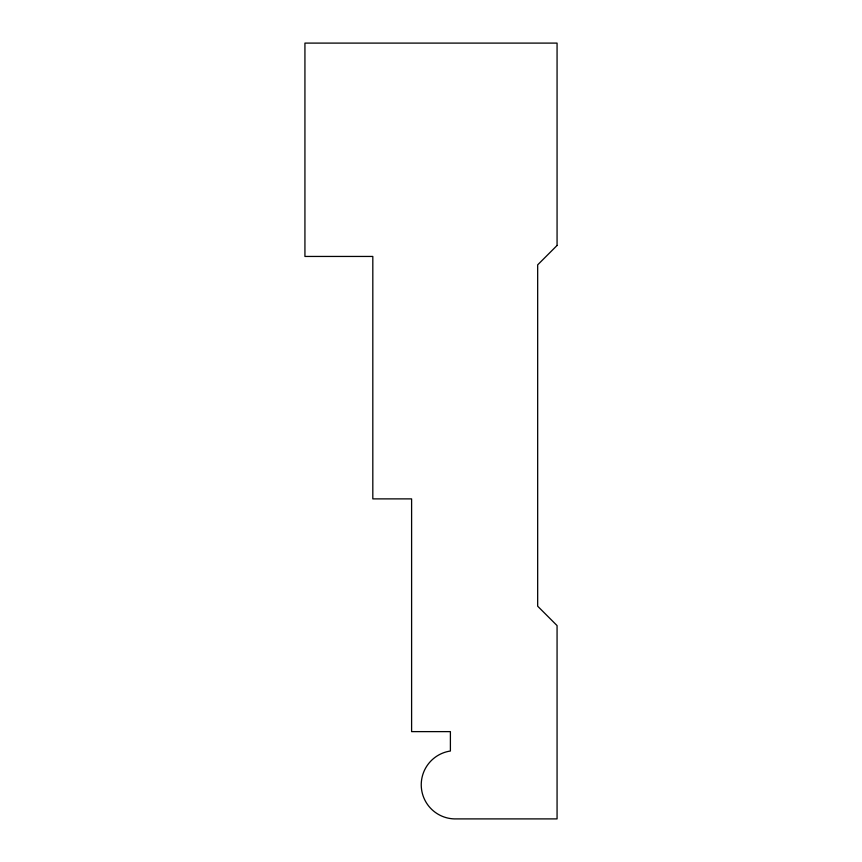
<?xml version="1.0" encoding="UTF-8"?>
<svg xmlns="http://www.w3.org/2000/svg" width="862" height="862" viewBox="0 0 862 862"><rect width="100%" height="100%" fill="white"/><g stroke="black" fill="none" stroke-linecap="round" stroke-linejoin="round"><path stroke-width="1.29" d="M557.067 245.454L537.672 264.849L537.672 606.202L557.067 625.596L557.067 818.9L454.177 818.9A34.135 34.135 0 0 1 450.395 751.017L450.395 731.622L411.605 731.622L411.605 498.882L372.815 498.882L372.815 256.445L304.932 256.445L304.932 43.1L557.067 43.1L557.067 245.454"/></g></svg>
